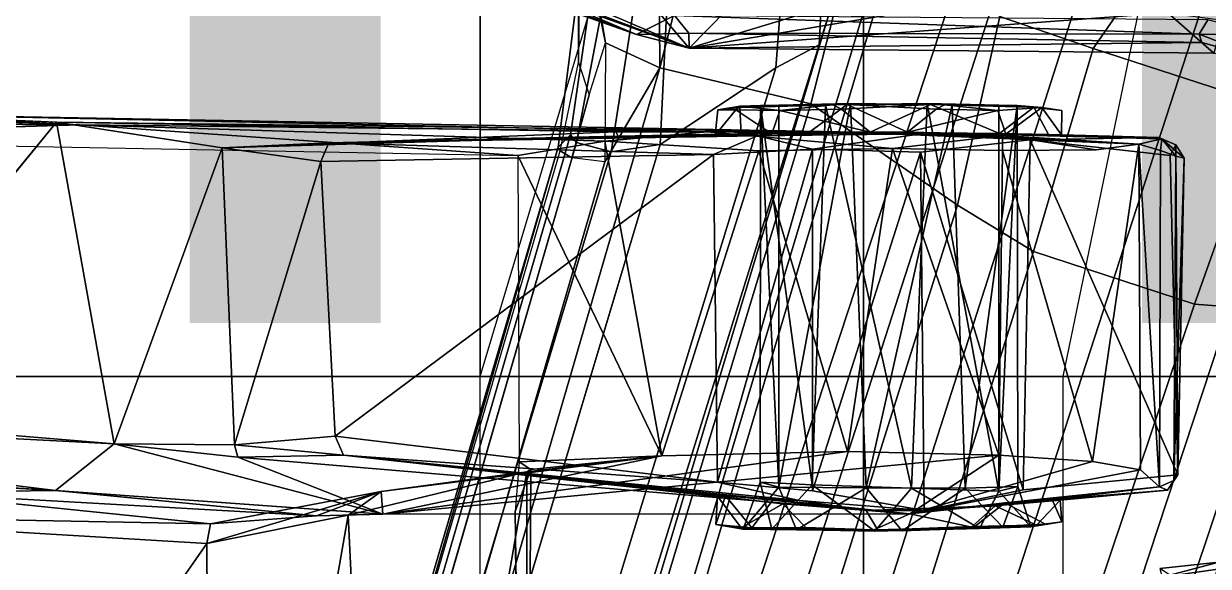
# Model space of a CAD drawing. Header units: inches. Extents: x -15.6 to 12, y -13.7 to 13.7.
# Drawn here: x -2.118 to -0.501, y -2.332 to -1.592 of the extents above; entities that cross this region are included whole.
import ezdxf

# ---------------------------------------------------------------- set-up
doc = ezdxf.new("R2010")
doc.units = ezdxf.units.IN
doc.header["$MEASUREMENT"] = 0
for name, color, linetype in [('SEAT-BASE', 5, 'Continuous'), ('SEAT-CHASSIS', 5, 'Continuous'), ('SEAT-FABRIC', 5, 'Continuous'), ('SEAT-FRAME', 5, 'Continuous'), ('SEAT-OTHER', 7, 'Continuous')]:
    doc.layers.add(name, color=color, linetype=linetype)
doc.styles.get("Standard").update_dxf_attribs({"font": 'arial.ttf'})

msp = doc.modelspace()

# ---------------------------------------------------------------- linework, layer by layer
at = {"layer": 'SEAT-BASE'}
for points in [[(-0.6744, -1.1905, 4.1832), (-4.0382, -11.6139, 3.1616), (-4.1668, -11.6385, 3.2423), (-0.719, -1.1512, 4.3018)], [(-0.9319, -1.4933, 5.6622), (-0.719, -1.1512, 4.3018), (-4.1668, -11.6385, 3.2423), (-3.3384, -9.5727, 3.9879)], [(-0.6581, -1.6256, 6.7516), (-0.4186, -1.2801, 6.8397), (-0.6725, -1.1665, 6.8397), (-0.7854, -1.5817, 6.7366)], [(-0.6744, -1.1905, 4.1832), (-0.5847, -1.2614, 4.119), (-3.9113, -11.6394, 3.1096), (-4.0382, -11.6139, 3.1616)], [(-1.3873, -1.247, 6.4886), (-1.4039, -1.2555, 6.449), (-1.3587, -1.4464, 6.4353), (-1.3237, -1.6176, 6.4607)], [(-1.3873, -1.247, 6.4886), (-1.3237, -1.6176, 6.4607), (-1.2495, -1.6518, 6.5161), (-1.2525, -1.2546, 6.5979)], [(-1.1641, -1.318, 6.6391), (-1.2525, -1.2546, 6.5979), (-1.2495, -1.6518, 6.5161)], [(-0.4265, -1.3128, 4.119), (-3.7957, -11.6821, 3.0957), (-3.9113, -11.6394, 3.1096), (-0.5847, -1.2614, 4.119)], [(-0.4186, -1.2801, 6.8397), (-0.6581, -1.6256, 6.7516), (-0.423, -1.702, 6.7516), (-0.4186, -1.2801, 6.8397)], [(-1.0179, -1.3573, 6.1793), (-1.0184, -1.3041, 6.06), (-1.0187, -1.578, 6.004), (-1.032, -1.6207, 6.1381)], [(-0.2684, -1.3642, 4.119), (-3.6772, -11.7154, 3.1096), (-3.7957, -11.6821, 3.0957), (-0.4265, -1.3128, 4.119)], [(-1.1641, -1.318, 6.6391), (-1.2495, -1.6518, 6.5161), (-1.0437, -1.701, 6.6264), (-0.9812, -1.457, 6.7006)], [(-0.095, -1.3539, 4.3018), (-3.47, -11.8649, 3.2423), (-3.5595, -11.7694, 3.1616), (-0.1542, -1.3595, 4.1832)], [(-0.095, -1.3539, 4.3018), (-0.1239, -1.7559, 5.6622), (-2.9258, -9.7068, 3.9879), (-3.47, -11.8649, 3.2423)], [(-1.3608, -1.5386, 6.3341), (-1.3608, -1.6445, 6.3943), (-1.3587, -1.4464, 6.4353), (-1.3807, -1.3496, 6.3617)], [(-1.0179, -1.3573, 6.1793), (-1.032, -1.6207, 6.1381), (-1.0913, -1.6518, 6.156), (-1.0736, -1.4185, 6.2079)], [(-0.2684, -1.3642, 4.119), (-0.1542, -1.3595, 4.1832), (-3.5595, -11.7694, 3.1616), (-3.6772, -11.7154, 3.1096)], [(-1.0736, -1.4185, 6.2079), (-1.0913, -1.6518, 6.156), (-1.2492, -1.7567, 6.1669), (-1.2395, -1.5603, 6.2066)], [(-1.3587, -1.4464, 6.4353), (-1.3608, -1.6445, 6.3943), (-1.3459, -1.6887, 6.4283), (-1.3237, -1.6176, 6.4607)], [(-0.7854, -1.5817, 6.7366), (-0.9812, -1.457, 6.7006), (-1.0437, -1.701, 6.6264), (-0.8432, -1.8393, 6.6746)], [(-0.9319, -1.4933, 5.6622), (-3.3384, -9.5727, 3.9879), (-3.3783, -9.5833, 4.1787), (-0.9734, -1.5819, 5.8711)], [(-1.3217, -1.5343, 6.2577), (-1.3634, -1.7538, 6.2369), (-1.3716, -1.7435, 6.26), (-1.3455, -1.5654, 6.2874)], [(-1.316, -1.7665, 6.1859), (-1.3634, -1.7538, 6.2369), (-1.3217, -1.5343, 6.2577), (-1.2839, -1.5604, 6.2224)], [(-1.3608, -1.5386, 6.3341), (-1.3883, -1.7602, 6.3093), (-1.3855, -1.7651, 6.3529), (-1.3608, -1.6445, 6.3943)], [(-1.3716, -1.7435, 6.26), (-1.3883, -1.7602, 6.3093), (-1.3608, -1.5386, 6.3341), (-1.3455, -1.5654, 6.2874)], [(-1.2492, -1.7567, 6.1669), (-1.316, -1.7665, 6.1859), (-1.2839, -1.5604, 6.2224), (-1.2395, -1.5603, 6.2066)], [(-1.0187, -1.578, 6.004), (-3.4299, -9.5829, 4.297), (-3.4972, -9.548, 4.4046), (-1.032, -1.6207, 6.1381)], [(-1.0187, -1.578, 6.004), (-0.9734, -1.5819, 5.8711), (-3.3783, -9.5833, 4.1787), (-3.4299, -9.5829, 4.297)], [(-0.7854, -1.5817, 6.7366), (-0.8432, -1.8393, 6.6746), (-0.7398, -1.9027, 6.6862), (-0.6581, -1.6256, 6.7516)], [(-1.032, -1.6207, 6.1381), (-3.1003, -8.2717, 4.6837), (-3.1559, -8.3768, 4.7054), (-1.0913, -1.6518, 6.156)], [(-1.3697, -1.7747, 6.3972), (-1.3459, -1.6887, 6.4283), (-1.3237, -1.6176, 6.4607), (-1.3248, -1.7804, 6.4477)], [(-1.2495, -1.6518, 6.5161), (-1.3237, -1.6176, 6.4607), (-1.3237, -1.6176, 6.4607), (-1.3248, -1.7804, 6.4477)], [(-0.423, -1.702, 6.7516), (-0.6581, -1.6256, 6.7516), (-0.7398, -1.9027, 6.6862), (-0.5199, -1.9742, 6.6862)], [(-1.3697, -1.7747, 6.3972), (-1.3855, -1.7651, 6.3529), (-1.3608, -1.6445, 6.3943), (-1.3459, -1.6887, 6.4283)], [(-1.2495, -1.6518, 6.5161), (-4.324, -12.2313, 4.2077), (-4.3746, -12.7122, 4.1389), (-1.0437, -1.701, 6.6264)], [(-1.2495, -1.6518, 6.5161), (-1.3248, -1.7804, 6.4477), (-3.8678, -10.5115, 4.5256), (-4.324, -12.2313, 4.2077)], [(-1.2492, -1.7567, 6.1669), (-1.0913, -1.6518, 6.156), (-3.1559, -8.3768, 4.7054), (-3.3759, -8.8451, 4.6181)], [(-0.8432, -1.8393, 6.6746), (-1.0437, -1.701, 6.6264), (-4.3746, -12.7122, 4.1389), (-4.2654, -12.7109, 4.1776)], [(-0.423, -1.702, 6.7516), (-0.5199, -1.9742, 6.6862), (-0.399, -1.9836, 6.6746), (-0.2943, -1.7412, 6.7366)], [(-1.3634, -1.7538, 6.2369), (-2.1163, -4.3524, 5.6397), (-1.9862, -3.8565, 5.78), (-1.3716, -1.7435, 6.26)], [(-1.3716, -1.7435, 6.26), (-1.9862, -3.8565, 5.78), (-1.7149, -2.8952, 6.0373), (-1.3883, -1.7602, 6.3093)], [(-3.47, -8.8482, 4.7721), (-3.6648, -9.5971, 4.6557), (-1.3855, -1.7651, 6.3529), (-1.3883, -1.7602, 6.3093)], [(-3.47, -8.8482, 4.7721), (-1.3883, -1.7602, 6.3093), (-1.7149, -2.8952, 6.0373), (-3.5024, -8.957, 4.6757)], [(-0.1423, -1.8519, 5.8711), (-2.8999, -9.7388, 4.1787), (-2.9258, -9.7068, 3.9879), (-0.1239, -1.7559, 5.6622)], [(-1.2492, -1.7567, 6.1669), (-2.3126, -5.3009, 5.3925), (-2.077, -4.2976, 5.633), (-1.316, -1.7665, 6.1859)], [(-1.3634, -1.7538, 6.2369), (-1.316, -1.7665, 6.1859), (-2.077, -4.2976, 5.633), (-2.1163, -4.3524, 5.6397)], [(-1.3697, -1.7747, 6.3972), (-3.6981, -9.7963, 4.6397), (-3.8678, -10.5115, 4.5256), (-1.3248, -1.7804, 6.4477)], [(-3.6648, -9.5971, 4.6557), (-1.3855, -1.7651, 6.3529), (-1.3697, -1.7747, 6.3972), (-3.6981, -9.7963, 4.6397)], [(-0.7398, -1.9027, 6.6862), (-0.8432, -1.8393, 6.6746), (-4.2654, -12.7109, 4.1776), (-4.1487, -12.7665, 4.1833)], [(-0.1423, -1.8519, 5.8711), (-0.1033, -1.8754, 6.004), (-2.8578, -9.7688, 4.297), (-2.8999, -9.7388, 4.1787)], [(-0.1177, -1.9177, 6.1381), (-2.7829, -9.7801, 4.4046), (-2.8578, -9.7688, 4.297), (-0.1033, -1.8754, 6.004)], [(-4.1476, -12.7669, 4.1833), (-0.5199, -1.9742, 6.6862), (-0.7398, -1.9027, 6.6862), (-4.1487, -12.7665, 4.1833)], [(-0.088, -1.9778, 6.156), (-2.3706, -8.632, 4.7054), (-2.3538, -8.5142, 4.6837), (-0.1177, -1.9177, 6.1381)], [(-4.1476, -12.7669, 4.1833), (-4.0205, -12.7905, 4.1776), (-0.399, -1.9836, 6.6746), (-0.5199, -1.9742, 6.6862)], [(-4.0205, -12.7905, 4.1776), (-3.9329, -12.8557, 4.1389), (-0.1555, -1.9896, 6.6264), (-0.399, -1.9836, 6.6746)], [(-0.088, -1.9778, 6.156), (-0.0219, -2.1555, 6.1669), (-2.4678, -9.1401, 4.6181), (-2.3706, -8.632, 4.7054)], [(-0.1555, -1.9896, 6.6264), (-3.9329, -12.8557, 4.1389), (-3.6912, -12.4369, 4.2077), (0.04, -2.0708, 6.5161)], [(-3.6912, -12.4369, 4.2077), (-3.0494, -10.7774, 4.5256), (0.0253, -2.2191, 6.4477), (0.04, -2.0708, 6.5161)], [(0.0263, -2.2026, 6.1859), (-0.8457, -4.6977, 5.633), (-1.2449, -5.6478, 5.3925), (-0.0219, -2.1555, 6.1669)], [(-0.8462, -4.7651, 5.6397), (-0.8457, -4.6977, 5.633), (0.0263, -2.2026, 6.1859), (0.0721, -2.2202, 6.2369)], [(0.0253, -2.2191, 6.4477), (-3.0494, -10.7774, 4.5256), (-2.7663, -10.099, 4.6397), (0.0649, -2.2409, 6.3972)], [(0.0849, -2.2168, 6.26), (-0.6599, -4.2874, 5.78), (-0.8462, -4.7651, 5.6397), (0.0721, -2.2202, 6.2369)], [(0.0886, -2.2401, 6.3093), (-0.3144, -3.3503, 6.0373), (-0.6599, -4.2874, 5.78), (0.0849, -2.2168, 6.26)], [(0.0834, -2.2423, 6.3529), (0.0649, -2.2409, 6.3972), (-2.7663, -10.099, 4.6397), (-2.6762, -9.9184, 4.6557)], [(0.0886, -2.2401, 6.3093), (0.0834, -2.2423, 6.3529), (-2.6762, -9.9184, 4.6557), (-2.3936, -9.1979, 4.7721)], [(-2.4313, -9.3051, 4.6757), (-0.3144, -3.3503, 6.0373), (0.0886, -2.2401, 6.3093), (-2.3936, -9.1979, 4.7721)]]:
    msp.add_3dface(points, dxfattribs=at)
at = {"layer": 'SEAT-CHASSIS'}
for points in [[(-1.2815, -1.6063, 11.6928), (-1.2296, -1.5805, 11.7249), (-1.6418, -1.4537, 11.6616)], [(-1.2815, -1.6063, 11.6928), (-1.6418, -1.4537, 11.6616), (-1.6207, -1.4865, 11.6365)], [(-1.2815, -1.6063, 11.6928), (-1.6207, -1.4865, 11.6365), (-1.5538, -1.5016, 11.389)], [(-1.2095, -1.625, 11.4041), (-1.5538, -1.5016, 11.389), (-1.4612, -1.5299, 11.3467)], [(-1.5538, -1.5016, 11.389), (-1.2095, -1.625, 11.4041), (-1.2815, -1.6063, 11.6928)], [(-1.2095, -1.625, 11.4041), (-1.4612, -1.5299, 11.3467), (-1.4286, -1.5316, 11.2881)], [(-1.4286, -1.5316, 11.2881), (-1.28, -1.5417, 10.6083), (-1.2095, -1.625, 11.4041)], [(-1.1582, -1.5727, 10.4699), (-1.2095, -1.625, 11.4041), (-1.28, -1.5417, 10.6083)], [(-1.2296, -1.5805, 11.7249), (-1.2815, -1.6063, 11.6928), (-1.2101, -1.6048, 11.7063)], [(-0.5017, -1.5866, 11.654), (-1.2296, -1.5805, 11.7249), (-0.5134, -1.6058, 11.6399)], [(-1.2101, -1.6048, 11.7063), (-0.5134, -1.6058, 11.6399), (-1.2296, -1.5805, 11.7249)], [(-0.5562, -1.5767, 10.5193), (-1.2095, -1.625, 11.4041), (-0.8744, -1.5693, 10.4027)], [(-0.8744, -1.5693, 10.4027), (-1.2095, -1.625, 11.4041), (-1.0292, -1.5703, 10.41)], [(-1.0292, -1.5703, 10.41), (-1.2095, -1.625, 11.4041), (-1.1582, -1.5727, 10.4699)], [(-0.4933, -1.6319, 11.4497), (-1.2095, -1.625, 11.4041), (-0.5562, -1.5767, 10.5193)], [(-0.4933, -1.6319, 11.4497), (-0.5562, -1.5767, 10.5193), (-0.4811, -1.5871, 10.5497)], [(-0.4189, -1.6079, 11.6432), (-0.5017, -1.5866, 11.654), (-0.5134, -1.6058, 11.6399)], [(-1.2815, -1.6063, 11.6928), (-1.2095, -1.625, 11.4041), (-1.2101, -1.6048, 11.7063)], [(-0.5099, -1.6175, 11.6193), (-1.2101, -1.6048, 11.7063), (-1.2095, -1.625, 11.4041)], [(-0.5134, -1.6058, 11.6399), (-1.2101, -1.6048, 11.7063), (-0.5099, -1.6175, 11.6193)], [(-0.4189, -1.6079, 11.6432), (-0.5134, -1.6058, 11.6399), (-0.4207, -1.6419, 11.6177)], [(-0.5134, -1.6058, 11.6399), (-0.5099, -1.6175, 11.6193), (-0.4207, -1.6419, 11.6177)], [(-0.5099, -1.6175, 11.6193), (-1.2095, -1.625, 11.4041), (-0.4933, -1.6319, 11.4497)], [(-0.4933, -1.6319, 11.4497), (-0.4207, -1.6419, 11.6177), (-0.5099, -1.6175, 11.6193)], [(-0.5004, -2.3791, 10.541), (-0.567, -2.3351, 11.4107), (-0.4865, -2.3264, 11.4577)], [(-0.567, -2.3351, 11.4107), (-0.564, -2.3467, 11.6219), (-0.4865, -2.3264, 11.4577)], [(-0.4865, -2.3264, 11.4577), (-0.564, -2.3467, 11.6219), (-0.4407, -2.329, 11.6243)], [(-0.4407, -2.329, 11.6243), (-0.564, -2.3467, 11.6219), (-0.5633, -2.3701, 11.653)], [(-0.4269, -2.358, 11.6444), (-0.4407, -2.329, 11.6243), (-0.5633, -2.3701, 11.653)]]:
    msp.add_3dface(points, dxfattribs=at)
at = {"layer": 'SEAT-FABRIC'}
for points in [[(0.1836, -9.0499, 18.896), (0.1836, 9.0499, 18.896), (-0.9719, 9.0132, 18.7946), (-0.9719, -9.0132, 18.7946)], [(-2.3193, -8.8534, 18.6786), (-0.9719, -9.0132, 18.7946), (-0.9719, 9.0132, 18.7946), (-2.3193, 8.8534, 18.6786)]]:
    msp.add_3dface(points, dxfattribs=at)
at = {"layer": 'SEAT-FRAME'}
for points in [[(-1.4949, -2.073, 14.56), (-1.4952, -1.0366, 14.585), (-2.2875, -1.0366, 14.4867), (-2.2873, -2.073, 14.4623)], [(-1.4949, -2.073, 14.56), (-1.2147, -1.1383, 14.6116), (-1.3121, -1.1192, 14.6025), (-1.4952, -1.0366, 14.585)], [(-0.5063, -1.1383, 14.6681), (-0.6998, -2.073, 14.631), (-1.4949, -2.073, 14.56), (-1.2147, -1.1383, 14.6116)], [(0.0974, -2.073, 14.6754), (0.2034, -1.1383, 14.7033), (-0.5063, -1.1383, 14.6681), (-0.6998, -2.073, 14.631)], [(-2.6743, -1.7089, 12.1189), (-2.6668, -1.7259, 12.144), (-2.0419, -1.7298, 12.024)], [(-2.3413, -1.7146, 11.2122), (-2.6743, -1.7089, 12.1189), (-2.0419, -1.7298, 12.024)], [(-1.0968, -1.7422, 10.6075), (-1.174, -1.7436, 10.7357), (-1.1459, -1.7091, 10.6719)], [(-1.174, -1.7436, 10.7357), (-1.1707, -1.7093, 10.7481), (-1.1459, -1.7091, 10.6719)], [(-1.1707, -1.7093, 10.7481), (-1.1122, -1.7035, 10.743), (-1.1399, -1.7043, 10.6878)], [(-1.1707, -1.7093, 10.7481), (-1.1399, -1.7043, 10.6878), (-1.1459, -1.7091, 10.6719)], [(-1.0857, -1.71, 10.5967), (-1.1459, -1.7091, 10.6719), (-1.1399, -1.7043, 10.6878)], [(-1.0968, -1.7422, 10.6075), (-1.1459, -1.7091, 10.6719), (-1.0857, -1.71, 10.5967)], [(-0.9938, -1.7019, 11.0111), (-1.0872, -1.703, 10.8741), (-1.1406, -1.7061, 10.9067)], [(-1.0234, -1.7024, 10.6261), (-1.0136, -1.7023, 10.5718), (-1.1399, -1.7043, 10.6878)], [(-1.0857, -1.71, 10.5967), (-1.1399, -1.7043, 10.6878), (-1.0136, -1.7023, 10.5718)], [(-1.1122, -1.7035, 10.743), (-1.0234, -1.7024, 10.6261), (-1.1399, -1.7043, 10.6878)], [(-1.1129, -2.2173, 10.7503), (-1.0416, -2.221, 10.6353), (-1.1122, -1.7035, 10.743)], [(-1.1129, -2.2173, 10.7503), (-1.1122, -1.7035, 10.743), (-1.0871, -2.2243, 10.8824)], [(-1.0234, -1.7024, 10.6261), (-1.1122, -1.7035, 10.743), (-1.0416, -2.221, 10.6353)], [(-1.0871, -2.2243, 10.8824), (-1.1122, -1.7035, 10.743), (-1.0872, -1.703, 10.8741)], [(-1.0857, -1.71, 10.5967), (-0.9626, -1.7398, 10.5405), (-1.0968, -1.7422, 10.6075)], [(-1.0872, -1.703, 10.8741), (-0.9895, -1.7007, 10.9515), (-1.0871, -2.2243, 10.8824)], [(-0.9895, -1.7007, 10.9515), (-1.0872, -1.703, 10.8741), (-0.9938, -1.7019, 11.0111)], [(-0.9895, -1.7007, 10.9515), (-0.9679, -2.2248, 10.959), (-1.0871, -2.2243, 10.8824)], [(-1.0857, -1.71, 10.5967), (-1.0136, -1.7023, 10.5718), (-1.0017, -1.7085, 10.5542)], [(-0.9626, -1.7398, 10.5405), (-1.0857, -1.71, 10.5967), (-1.0017, -1.7085, 10.5542)], [(-1.0467, -1.7408, 10.9907), (-0.9114, -1.7399, 11.0225), (-0.9938, -1.7019, 11.0111)], [(-0.9062, -2.2253, 10.6039), (-1.0234, -1.7024, 10.6261), (-1.0416, -2.221, 10.6353)], [(-0.8846, -1.7007, 10.6114), (-1.0234, -1.7024, 10.6261), (-0.9062, -2.2253, 10.6039)], [(-0.8846, -1.7007, 10.6114), (-1.0136, -1.7023, 10.5718), (-1.0234, -1.7024, 10.6261)], [(-0.8846, -1.7007, 10.6114), (-0.8802, -1.7019, 10.5519), (-1.0136, -1.7023, 10.5718)], [(-1.0017, -1.7085, 10.5542), (-1.0136, -1.7023, 10.5718), (-0.8802, -1.7019, 10.5519)], [(-0.8802, -1.7019, 10.5519), (-0.9626, -1.7398, 10.5405), (-1.0017, -1.7085, 10.5542)], [(-0.9938, -1.7019, 11.0111), (-0.861, -1.7023, 10.9915), (-0.9895, -1.7007, 10.9515)], [(-0.8723, -1.7085, 11.0088), (-0.9938, -1.7019, 11.0111), (-0.9114, -1.7399, 11.0225)], [(-0.8723, -1.7085, 11.0088), (-0.861, -1.7023, 10.9915), (-0.9938, -1.7019, 11.0111)], [(-0.8507, -1.7024, 10.9369), (-0.9679, -2.2248, 10.959), (-0.9895, -1.7007, 10.9515)], [(-0.8507, -1.7024, 10.9369), (-0.9895, -1.7007, 10.9515), (-0.861, -1.7023, 10.9915)], [(-0.9679, -2.2248, 10.959), (-0.8507, -1.7024, 10.9369), (-0.8327, -2.2255, 10.9278)], [(-0.9626, -1.7398, 10.5405), (-0.8802, -1.7019, 10.5519), (-0.7862, -1.7416, 10.5953)], [(-0.9114, -1.7399, 11.0225), (-0.7883, -1.71, 10.9662), (-0.8723, -1.7085, 11.0088)], [(-0.7883, -1.71, 10.9662), (-0.9114, -1.7399, 11.0225), (-0.7772, -1.7423, 10.9555)], [(-0.8846, -1.7007, 10.6114), (-0.9062, -2.2253, 10.6039), (-0.787, -2.2296, 10.6806)], [(-0.8846, -1.7007, 10.6114), (-0.7868, -1.703, 10.6889), (-0.8802, -1.7019, 10.5519)], [(-0.7868, -1.703, 10.6889), (-0.8846, -1.7007, 10.6114), (-0.787, -2.2296, 10.6806)], [(-0.7868, -1.703, 10.6889), (-0.7393, -1.7058, 10.6501), (-0.8802, -1.7019, 10.5519)], [(-0.7862, -1.7416, 10.5953), (-0.8802, -1.7019, 10.5519), (-0.7393, -1.7058, 10.6501)], [(-0.7883, -1.71, 10.9662), (-0.861, -1.7023, 10.9915), (-0.8723, -1.7085, 11.0088)], [(-0.8507, -1.7024, 10.9369), (-0.861, -1.7023, 10.9915), (-0.7284, -1.7061, 10.889)], [(-0.7883, -1.71, 10.9662), (-0.7284, -1.7061, 10.889), (-0.861, -1.7023, 10.9915)], [(-0.8507, -1.7024, 10.9369), (-0.7618, -1.7035, 10.82), (-0.8327, -2.2255, 10.9278)], [(-0.8507, -1.7024, 10.9369), (-0.7284, -1.7061, 10.889), (-0.7618, -1.7035, 10.82)], [(-0.7618, -1.7035, 10.82), (-0.7612, -2.2232, 10.8129), (-0.8327, -2.2255, 10.9278)], [(-0.7772, -1.7423, 10.9555), (-0.7284, -1.7061, 10.889), (-0.7883, -1.71, 10.9662)], [(-0.7868, -1.703, 10.6889), (-0.787, -2.2296, 10.6806), (-0.7618, -1.7035, 10.82)], [(-0.7618, -1.7035, 10.82), (-0.787, -2.2296, 10.6806), (-0.7612, -2.2232, 10.8129)], [(-0.7393, -1.7058, 10.6501), (-0.7868, -1.703, 10.6889), (-0.7618, -1.7035, 10.82)], [(-0.7192, -1.7428, 10.69), (-0.7862, -1.7416, 10.5953), (-0.7393, -1.7058, 10.6501)], [(-0.7772, -1.7423, 10.9555), (-0.7016, -1.7434, 10.8328), (-0.7284, -1.7061, 10.889)], [(-0.7618, -1.7035, 10.82), (-0.701, -1.7101, 10.8081), (-0.7393, -1.7058, 10.6501)], [(-0.701, -1.7101, 10.8081), (-0.7618, -1.7035, 10.82), (-0.7284, -1.7061, 10.889)], [(-0.7016, -1.7434, 10.8328), (-0.701, -1.7101, 10.8081), (-0.7284, -1.7061, 10.889)], [(-2.6612, -1.7488, 12.1502), (-2.0419, -1.7298, 12.024), (-2.6668, -1.7259, 12.144)], [(-2.0419, -1.7298, 12.024), (-2.6612, -1.7488, 12.1502), (-1.4433, -1.7717, 11.9514)], [(-1.9942, -2.1649, 11.1518), (-2.4056, -2.131, 11.2287), (-2.0729, -1.726, 11.1646)], [(-1.0036, -1.7393, 11.1993), (-2.3413, -1.7146, 11.2122), (-1.185, -1.7394, 11.8718)], [(-2.0419, -1.7298, 12.024), (-1.185, -1.7394, 11.8718), (-2.3413, -1.7146, 11.2122)], [(-2.0729, -1.726, 11.1646), (-2.3413, -1.7146, 11.2122), (-1.0036, -1.7393, 11.1993)], [(-2.0729, -1.726, 11.1646), (-1.3096, -1.7393, 11.1739), (-1.8471, -1.7611, 11.0924)], [(-1.9942, -2.1649, 11.1518), (-2.0729, -1.726, 11.1646), (-1.8471, -1.7611, 11.0924)], [(-1.0036, -1.7393, 11.1993), (-1.3096, -1.7393, 11.1739), (-2.0729, -1.726, 11.1646)], [(-2.0419, -1.7298, 12.024), (-1.4433, -1.7717, 11.9514), (-1.3249, -1.752, 11.9259)], [(-2.0419, -1.7298, 12.024), (-1.3249, -1.752, 11.9259), (-1.185, -1.7394, 11.8718)], [(-1.3065, -1.7452, 11.1441), (-1.8471, -1.7611, 11.0924), (-1.3096, -1.7393, 11.1739)], [(-1.8471, -1.7611, 11.0924), (-1.3065, -1.7452, 11.1441), (-1.7015, -1.7544, 11.0127)], [(-1.174, -1.7436, 10.7357), (-1.1163, -1.7446, 10.4498), (-1.7015, -1.7544, 11.0127)], [(-1.1163, -1.7446, 10.4498), (-1.1762, -1.7703, 10.469), (-1.7015, -1.7544, 11.0127)], [(-1.0036, -1.7393, 11.1993), (-1.3065, -1.7452, 11.1441), (-1.3096, -1.7394, 11.1734)], [(-1.0036, -1.7393, 11.1993), (-1.0467, -1.7408, 10.9907), (-1.3065, -1.7452, 11.1441)], [(-1.3065, -1.7452, 11.1441), (-1.0467, -1.7408, 10.9907), (-1.1386, -1.7426, 10.9084)], [(-1.0036, -1.7393, 11.1993), (-1.185, -1.7394, 11.8718), (-0.782, -1.7443, 11.5841)], [(-0.932, -1.7621, 11.7433), (-0.782, -1.7443, 11.5841), (-1.185, -1.7394, 11.8718)], [(-1.0411, -1.7629, 10.4028), (-1.1762, -1.7703, 10.469), (-1.1163, -1.7446, 10.4498)], [(-1.174, -1.7436, 10.7357), (-1.0968, -1.7422, 10.6075), (-1.1163, -1.7446, 10.4498)], [(-1.0968, -1.7422, 10.6075), (-0.9626, -1.7398, 10.5405), (-1.1163, -1.7446, 10.4498)], [(-0.9626, -1.7398, 10.5405), (-0.8927, -1.742, 10.4079), (-1.1163, -1.7446, 10.4498)], [(-1.1163, -1.7446, 10.4498), (-0.8927, -1.742, 10.4079), (-1.0411, -1.7629, 10.4028)], [(-0.9114, -1.7399, 11.0225), (-1.0467, -1.7408, 10.9907), (-1.0036, -1.7393, 11.1993)], [(-0.5957, -1.7561, 11.3002), (-0.9114, -1.7399, 11.0225), (-1.0036, -1.7393, 11.1993)], [(-1.0036, -1.7393, 11.1993), (-0.782, -1.7443, 11.5841), (-0.5957, -1.7561, 11.3002)], [(-0.8927, -1.742, 10.4079), (-0.9626, -1.7398, 10.5405), (-0.7862, -1.7416, 10.5953)], [(-0.782, -1.7647, 11.6089), (-0.782, -1.7443, 11.5841), (-0.932, -1.7621, 11.7433)], [(-0.7772, -1.7423, 10.9555), (-0.9114, -1.7399, 11.0225), (-0.5644, -1.7488, 10.9935)], [(-0.5644, -1.7488, 10.9935), (-0.9114, -1.7399, 11.0225), (-0.5957, -1.7561, 11.3002)], [(-0.7442, -1.7502, 10.4482), (-0.8927, -1.742, 10.4079), (-0.7862, -1.7416, 10.5953)], [(-0.7442, -1.7502, 10.4482), (-0.7862, -1.7416, 10.5953), (-0.5692, -1.7469, 10.5586)], [(-0.5692, -1.7469, 10.5586), (-0.7862, -1.7416, 10.5953), (-0.7192, -1.7428, 10.69)], [(-0.6543, -1.7639, 11.427), (-0.782, -1.7443, 11.5841), (-0.782, -1.7647, 11.6089)], [(-0.6543, -1.7639, 11.427), (-0.5957, -1.7561, 11.3002), (-0.782, -1.7443, 11.5841)], [(-0.7016, -1.7434, 10.8328), (-0.7772, -1.7423, 10.9555), (-0.5644, -1.7488, 10.9935)], [(-0.7016, -1.7434, 10.8328), (-0.5692, -1.7469, 10.5586), (-0.7192, -1.7428, 10.69)], [(-0.5692, -1.7469, 10.5586), (-0.7016, -1.7434, 10.8328), (-0.5644, -1.7488, 10.9935)], [(-1.8304, -2.1662, 11.0831), (-1.9942, -2.1649, 11.1518), (-1.8471, -1.7611, 11.0924)], [(-1.8471, -1.7611, 11.0924), (-1.7015, -1.7544, 11.0127), (-1.7125, -1.7797, 10.9979)], [(-1.8304, -2.1662, 11.0831), (-1.8471, -1.7611, 11.0924), (-1.7125, -1.7797, 10.9979)], [(-1.7015, -1.7544, 11.0127), (-1.1762, -1.7703, 10.469), (-1.7125, -1.7797, 10.9979)], [(-1.2467, -2.1815, 11.9074), (-1.3249, -1.752, 11.9259), (-1.4433, -1.7717, 11.9514)], [(-1.3249, -1.752, 11.9259), (-1.2467, -2.1815, 11.9074), (-1.1147, -1.7653, 11.8583)], [(-1.1147, -1.7653, 11.8583), (-0.9934, -2.1755, 11.7878), (-0.932, -1.7621, 11.7433)], [(-0.9934, -2.1755, 11.7878), (-0.787, -2.1803, 11.6123), (-0.932, -1.7621, 11.7433)], [(-0.787, -2.1803, 11.6123), (-0.782, -1.7647, 11.6089), (-0.932, -1.7621, 11.7433)], [(-0.8941, -1.767, 10.3886), (-0.7442, -1.7502, 10.4482), (-0.7538, -2.2277, 10.4342)], [(-0.7538, -2.2277, 10.4342), (-0.7442, -1.7502, 10.4482), (-0.5427, -2.2072, 10.5537)], [(-0.553, -1.7714, 10.5464), (-0.5427, -2.2072, 10.5537), (-0.7442, -1.7502, 10.4482)], [(-0.6593, -2.189, 11.4372), (-0.5936, -2.2005, 11.3003), (-0.5957, -1.7561, 11.3002)], [(-0.5644, -1.7488, 10.9935), (-0.5957, -1.7561, 11.3002), (-0.5664, -1.7649, 11.0295)], [(-0.5936, -2.2005, 11.3003), (-0.5677, -2.2236, 11.0262), (-0.5957, -1.7561, 11.3002)], [(-0.5677, -2.2236, 11.0262), (-0.5664, -1.7649, 11.0295), (-0.5957, -1.7561, 11.3002)], [(-0.5452, -1.7571, 10.5865), (-0.5692, -1.7469, 10.5586), (-0.5644, -1.7488, 10.9935)], [(-0.5664, -1.7649, 11.0295), (-0.5453, -1.7724, 11.0002), (-0.5644, -1.7488, 10.9935)], [(-0.5644, -1.7488, 10.9935), (-0.534, -1.775, 10.7863), (-0.5452, -1.7571, 10.5865)], [(-0.534, -1.775, 10.7863), (-0.5644, -1.7488, 10.9935), (-0.5453, -1.7724, 11.0002)], [(-0.5452, -1.7571, 10.5865), (-0.5427, -2.2072, 10.5537), (-0.553, -1.7714, 10.5464)], [(-0.5427, -2.2072, 10.5537), (-0.5452, -1.7571, 10.5865), (-0.534, -1.775, 10.7863)], [(-1.7125, -1.7797, 10.9979), (-1.1762, -1.7703, 10.469), (-1.6927, -2.1547, 10.9802)], [(-1.1762, -1.7703, 10.469), (-1.1708, -2.2171, 10.4665), (-1.6927, -2.1547, 10.9802)], [(-1.4416, -2.1893, 11.95), (-1.2467, -2.1815, 11.9074), (-1.4433, -1.7717, 11.9514)], [(-1.2467, -2.1815, 11.9074), (-0.9934, -2.1755, 11.7878), (-1.1147, -1.7653, 11.8583)], [(-1.1762, -1.7703, 10.469), (-1.0411, -1.7629, 10.4028), (-1.1708, -2.2171, 10.4665)], [(-1.1708, -2.2171, 10.4665), (-1.0411, -1.7629, 10.4028), (-1.0414, -2.2291, 10.402)], [(-1.0414, -2.2291, 10.402), (-1.0411, -1.7629, 10.4028), (-0.8941, -1.767, 10.3886)], [(-0.889, -2.2559, 10.3947), (-1.0414, -2.2291, 10.402), (-0.8941, -1.767, 10.3886)], [(-0.7538, -2.2277, 10.4342), (-0.889, -2.2559, 10.3947), (-0.8941, -1.767, 10.3886)], [(-0.787, -2.1803, 11.6123), (-0.6593, -2.189, 11.4372), (-0.782, -1.7647, 11.6089)], [(-0.5453, -1.7724, 11.0002), (-0.5479, -2.2152, 11.0009), (-0.534, -1.775, 10.7863)], [(-0.5479, -2.2152, 11.0009), (-0.5427, -2.2072, 10.5537), (-0.534, -1.775, 10.7863)], [(-1.6927, -2.1547, 10.9802), (-1.8304, -2.1662, 11.0831), (-1.7125, -1.7797, 10.9979)], [(-1.4944, -3.109, 14.5182), (-1.4949, -2.073, 14.56), (-2.2873, -2.073, 14.4623), (-2.2867, -3.109, 14.4216)], [(-0.6998, -2.073, 14.631), (-0.6993, -3.109, 14.5885), (-1.4944, -3.109, 14.5182), (-1.4949, -2.073, 14.56)], [(0.0976, -3.109, 14.6324), (0.0974, -2.073, 14.6754), (-0.6998, -2.073, 14.631), (-0.6993, -3.109, 14.5885)], [(-3.2444, -2.1554, 11.8461), (-3.0322, -2.1114, 11.4067), (-2.0746, -2.2288, 11.5853)], [(-1.9942, -2.1649, 11.1518), (-2.0746, -2.2288, 11.5853), (-3.0322, -2.1114, 11.4067)], [(-1.9942, -2.1649, 11.1518), (-3.0322, -2.1114, 11.4067), (-2.4056, -2.131, 11.2287)], [(-2.0746, -2.2288, 11.5853), (-3.3045, -2.1594, 11.8933), (-3.2444, -2.1554, 11.8461)], [(-2.281, -2.2313, 11.661), (-3.3045, -2.1594, 11.8933), (-2.0746, -2.2288, 11.5853)], [(-1.9942, -2.1649, 11.1518), (-1.6276, -2.2608, 11.5128), (-2.0746, -2.2288, 11.5853)], [(-1.8304, -2.1662, 11.0831), (-1.8256, -2.1832, 11.1108), (-1.9942, -2.1649, 11.1518)], [(-1.9942, -2.1649, 11.1518), (-1.8256, -2.1832, 11.1108), (-1.6276, -2.2608, 11.5128)], [(-1.6927, -2.1547, 10.9802), (-1.6814, -2.1803, 11.0065), (-1.8304, -2.1662, 11.0831)], [(-1.8304, -2.1662, 11.0831), (-1.6814, -2.1803, 11.0065), (-1.8256, -2.1832, 11.1108)], [(-1.6927, -2.1547, 10.9802), (-1.1708, -2.2171, 10.4665), (-1.6814, -2.1803, 11.0065)], [(-1.8256, -2.1832, 11.1108), (-1.6814, -2.1803, 11.0065), (-0.9084, -2.2604, 11.0229)], [(-1.6814, -2.1803, 11.0065), (-1.1601, -2.2357, 10.6972), (-1.1711, -2.2362, 10.8322)], [(-1.0596, -2.2424, 10.4191), (-1.1601, -2.2357, 10.6972), (-1.6814, -2.1803, 11.0065)], [(-1.6814, -2.1803, 11.0065), (-1.0819, -2.2469, 10.9722), (-0.9084, -2.2604, 11.0229)], [(-1.6814, -2.1803, 11.0065), (-1.1711, -2.2362, 10.8322), (-1.0819, -2.2469, 10.9722)], [(-1.1708, -2.2171, 10.4665), (-1.0596, -2.2424, 10.4191), (-1.6814, -2.1803, 11.0065)], [(-1.2467, -2.1815, 11.9074), (-1.6298, -2.2301, 11.7927), (-1.6276, -2.2608, 11.5128)], [(-1.4311, -2.2033, 11.9164), (-1.6298, -2.2301, 11.7927), (-1.2467, -2.1815, 11.9074)], [(-0.9934, -2.1755, 11.7878), (-1.6276, -2.2608, 11.5128), (-0.787, -2.1803, 11.6123)], [(-1.2467, -2.1815, 11.9074), (-1.6276, -2.2608, 11.5128), (-0.9934, -2.1755, 11.7878)], [(-1.6276, -2.2608, 11.5128), (-0.9084, -2.2604, 11.0229), (-0.787, -2.1803, 11.6123)], [(-1.4258, -2.2, 11.9342), (-1.2467, -2.1815, 11.9074), (-1.4416, -2.1893, 11.95)], [(-1.2467, -2.1815, 11.9074), (-1.4258, -2.2, 11.9342), (-1.4311, -2.2033, 11.9164)], [(-0.6593, -2.189, 11.4372), (-0.787, -2.1803, 11.6123), (-0.9084, -2.2604, 11.0229)], [(-1.8256, -2.1832, 11.1108), (-0.9084, -2.2604, 11.0229), (-1.6276, -2.2608, 11.5128)], [(-1.4473, -2.2575, 11.9519), (-1.4258, -2.2, 11.9342), (-1.4416, -2.1893, 11.95)], [(-0.6593, -2.189, 11.4372), (-0.9084, -2.2604, 11.0229), (-0.5936, -2.2005, 11.3003)], [(-1.4311, -2.2033, 11.9164), (-1.6239, -3.3181, 11.8196), (-1.6752, -2.2621, 11.7807)], [(-1.6752, -2.2621, 11.7807), (-1.6298, -2.2301, 11.7927), (-1.4311, -2.2033, 11.9164)], [(-1.6239, -3.3181, 11.8196), (-1.4311, -2.2033, 11.9164), (-1.4324, -3.3084, 11.9291)], [(-1.4258, -2.2, 11.9342), (-1.4473, -2.2575, 11.9519), (-1.4324, -3.3084, 11.9291)], [(-1.4311, -2.2033, 11.9164), (-1.4258, -2.2, 11.9342), (-1.4324, -3.3084, 11.9291)], [(-0.5936, -2.2005, 11.3003), (-0.9084, -2.2604, 11.0229), (-0.5677, -2.2236, 11.0262)], [(-0.5479, -2.2152, 11.0009), (-0.5568, -2.2282, 10.5596), (-0.5427, -2.2072, 10.5537)], [(-2.281, -2.2313, 11.661), (-2.0746, -2.2288, 11.5853), (-1.7184, -2.2631, 11.553)], [(-1.7184, -2.2631, 11.553), (-2.0746, -2.2288, 11.5853), (-1.6284, -2.2608, 11.513)], [(-1.6298, -2.2301, 11.7927), (-1.8679, -2.3011, 11.619), (-1.8631, -2.2743, 11.6008)], [(-1.8679, -2.3011, 11.619), (-1.6298, -2.2301, 11.7927), (-1.6752, -2.2621, 11.7807)], [(-1.7184, -2.2631, 11.553), (-1.6298, -2.2301, 11.7927), (-1.8631, -2.2743, 11.6008)], [(-1.6298, -2.2301, 11.7927), (-1.7184, -2.2631, 11.553), (-1.6276, -2.2608, 11.5128)], [(-1.1358, -2.2812, 10.81), (-1.1129, -2.2173, 10.7503), (-1.0871, -2.2243, 10.8824)], [(-1.1358, -2.2812, 10.81), (-1.0968, -2.2814, 10.6593), (-1.1129, -2.2173, 10.7503)], [(-1.0871, -2.2243, 10.8824), (-1.0632, -2.2825, 10.9372), (-1.1358, -2.2812, 10.81)], [(-1.0968, -2.2814, 10.6593), (-1.0416, -2.221, 10.6353), (-1.1129, -2.2173, 10.7503)], [(-1.0968, -2.2814, 10.6593), (-0.9562, -2.2843, 10.5817), (-1.0416, -2.221, 10.6353)], [(-1.0871, -2.2243, 10.8824), (-0.9679, -2.2248, 10.959), (-1.0632, -2.2825, 10.9372)], [(-1.0632, -2.2825, 10.9372), (-0.9679, -2.2248, 10.959), (-0.9189, -2.2837, 10.9803)], [(-1.0416, -2.221, 10.6353), (-0.9562, -2.2843, 10.5817), (-0.9062, -2.2253, 10.6039)], [(-0.9189, -2.2837, 10.9803), (-0.9679, -2.2248, 10.959), (-0.8327, -2.2255, 10.9278)], [(-0.9562, -2.2843, 10.5817), (-0.8134, -2.2807, 10.6275), (-0.9062, -2.2253, 10.6039)], [(-0.8327, -2.2255, 10.9278), (-0.7813, -2.2785, 10.9015), (-0.9189, -2.2837, 10.9803)], [(-0.7787, -2.2455, 10.9568), (-0.5677, -2.2236, 11.0262), (-0.9084, -2.2604, 11.0229)], [(-0.787, -2.2296, 10.6806), (-0.9062, -2.2253, 10.6039), (-0.8134, -2.2807, 10.6275)], [(-0.5568, -2.2282, 10.5596), (-0.7919, -2.2496, 10.5909), (-0.889, -2.2559, 10.3947)], [(-0.8327, -2.2255, 10.9278), (-0.7612, -2.2232, 10.8129), (-0.7813, -2.2785, 10.9015)], [(-0.787, -2.2296, 10.6806), (-0.8134, -2.2807, 10.6275), (-0.7434, -2.278, 10.7534)], [(-0.7031, -2.242, 10.73), (-0.7919, -2.2496, 10.5909), (-0.5568, -2.2282, 10.5596)], [(-0.7434, -2.278, 10.7534), (-0.7612, -2.2232, 10.8129), (-0.787, -2.2296, 10.6806)], [(-0.7813, -2.2785, 10.9015), (-0.7612, -2.2232, 10.8129), (-0.7434, -2.278, 10.7534)], [(-0.5677, -2.2236, 11.0262), (-0.7787, -2.2455, 10.9568), (-0.714, -2.2407, 10.8658)], [(-0.714, -2.2407, 10.8658), (-0.5568, -2.2282, 10.5596), (-0.5677, -2.2236, 11.0262)], [(-0.714, -2.2407, 10.8658), (-0.7031, -2.242, 10.73), (-0.5568, -2.2282, 10.5596)], [(-0.5479, -2.2152, 11.0009), (-0.5677, -2.2236, 11.0262), (-0.5568, -2.2282, 10.5596)], [(-1.8631, -2.2743, 11.6008), (-2.5295, -2.2612, 11.7419), (-2.281, -2.2313, 11.661)], [(-2.281, -2.2313, 11.661), (-1.7184, -2.2631, 11.553), (-1.8631, -2.2743, 11.6008)], [(-1.1711, -2.2362, 10.8322), (-1.1601, -2.2357, 10.6972), (-1.173, -2.2752, 10.8106)], [(-1.1601, -2.2357, 10.6972), (-1.1242, -2.2794, 10.6339), (-1.173, -2.2752, 10.8106)], [(-1.1711, -2.2362, 10.8322), (-1.173, -2.2752, 10.8106), (-1.1385, -2.2794, 10.9049)], [(-1.1385, -2.2794, 10.9049), (-1.0819, -2.2469, 10.9722), (-1.1711, -2.2362, 10.8322)], [(-1.1242, -2.2794, 10.6339), (-1.1601, -2.2357, 10.6972), (-1.0953, -2.2417, 10.6062)], [(-1.1601, -2.2357, 10.6972), (-1.0596, -2.2424, 10.4191), (-1.0953, -2.2417, 10.6062)], [(-1.0819, -2.2469, 10.9722), (-1.1385, -2.2794, 10.9049), (-1.0506, -2.2793, 10.9895)], [(-1.0953, -2.2417, 10.6062), (-1.0596, -2.2424, 10.4191), (-0.9682, -2.256, 10.5415)], [(-0.889, -2.2559, 10.3947), (-0.9682, -2.256, 10.5415), (-1.0596, -2.2424, 10.4191)], [(-0.7787, -2.2455, 10.9568), (-0.9084, -2.2604, 11.0229), (-0.8216, -2.2789, 10.9887)], [(-0.7787, -2.2455, 10.9568), (-0.8216, -2.2789, 10.9887), (-0.7232, -2.2747, 10.8773)], [(-0.7919, -2.2496, 10.5909), (-0.7031, -2.242, 10.73), (-0.7354, -2.2761, 10.6582)], [(-0.701, -2.2712, 10.7525), (-0.7354, -2.2761, 10.6582), (-0.7031, -2.242, 10.73)], [(-0.714, -2.2407, 10.8658), (-0.701, -2.2712, 10.7525), (-0.7031, -2.242, 10.73)], [(-2.5295, -2.2612, 11.7419), (-1.8679, -2.3011, 11.619), (-2.5945, -3.3445, 11.7625)], [(-1.8679, -2.3011, 11.619), (-2.5295, -2.2612, 11.7419), (-1.8631, -2.2743, 11.6008)], [(-1.8679, -2.3011, 11.619), (-1.6752, -2.2621, 11.7807), (-1.8621, -3.3329, 11.6233)], [(-1.8621, -3.3329, 11.6233), (-1.6752, -2.2621, 11.7807), (-1.6239, -3.3181, 11.8196)], [(-1.4434, -3.2997, 11.9494), (-1.4324, -3.3084, 11.9291), (-1.4473, -2.2575, 11.9519)], [(-0.7919, -2.2496, 10.5909), (-0.9682, -2.256, 10.5415), (-0.889, -2.2559, 10.3947)], [(-0.9577, -2.2822, 11.0141), (-0.8216, -2.2789, 10.9887), (-0.9084, -2.2604, 11.0229)], [(-0.7354, -2.2761, 10.6582), (-0.8234, -2.2777, 10.5735), (-0.7919, -2.2496, 10.5909)], [(-1.1358, -2.2812, 10.81), (-1.173, -2.2752, 10.8106), (-1.1242, -2.2794, 10.6339)], [(-1.173, -2.2752, 10.8106), (-1.1358, -2.2812, 10.81), (-1.1385, -2.2794, 10.9049)], [(-1.0632, -2.2825, 10.9372), (-1.1385, -2.2794, 10.9049), (-1.1358, -2.2812, 10.81)], [(-1.1242, -2.2794, 10.6339), (-1.0968, -2.2814, 10.6593), (-1.1358, -2.2812, 10.81)], [(-1.0968, -2.2814, 10.6593), (-1.1242, -2.2794, 10.6339), (-0.9523, -2.2827, 10.5458)], [(-0.8134, -2.2807, 10.6275), (-0.9562, -2.2843, 10.5817), (-0.8234, -2.2777, 10.5735)], [(-0.8234, -2.2777, 10.5735), (-0.9562, -2.2843, 10.5817), (-0.9523, -2.2827, 10.5458)], [(-0.8216, -2.2789, 10.9887), (-0.9189, -2.2837, 10.9803), (-0.7813, -2.2785, 10.9015)], [(-0.8134, -2.2807, 10.6275), (-0.8234, -2.2777, 10.5735), (-0.7354, -2.2761, 10.6582)], [(-0.7813, -2.2785, 10.9015), (-0.7232, -2.2747, 10.8773), (-0.8216, -2.2789, 10.9887)], [(-0.7434, -2.278, 10.7534), (-0.8134, -2.2807, 10.6275), (-0.7354, -2.2761, 10.6582)], [(-0.7232, -2.2747, 10.8773), (-0.7813, -2.2785, 10.9015), (-0.7434, -2.278, 10.7534)], [(-0.701, -2.2712, 10.7525), (-0.7434, -2.278, 10.7534), (-0.7354, -2.2761, 10.6582)], [(-0.7232, -2.2747, 10.8773), (-0.7434, -2.278, 10.7534), (-0.701, -2.2712, 10.7525)], [(-0.9562, -2.2843, 10.5817), (-1.0968, -2.2814, 10.6593), (-0.9523, -2.2827, 10.5458)], [(-2.5945, -3.3445, 11.7625), (-1.8679, -2.3011, 11.619), (-1.8621, -3.3329, 11.6233)]]:
    msp.add_3dface(points, dxfattribs=at)
for points, invisible_edges in [([(-1.174, -1.7436, 10.7357), (-1.1386, -1.7426, 10.9084), (-1.1406, -1.7061, 10.9067)], 12), ([(-1.174, -1.7436, 10.7357), (-1.1406, -1.7061, 10.9067), (-1.1707, -1.7093, 10.7481)], 1), ([(-1.1122, -1.7035, 10.743), (-1.1707, -1.7093, 10.7481), (-1.1406, -1.7061, 10.9067)], 12), ([(-1.0467, -1.7408, 10.9907), (-0.9938, -1.7019, 11.0111), (-1.1406, -1.7061, 10.9067)], 12), ([(-1.1122, -1.7035, 10.743), (-1.1406, -1.7061, 10.9067), (-1.0872, -1.703, 10.8741)], 1), ([(-1.0467, -1.7408, 10.9907), (-1.1406, -1.7061, 10.9067), (-1.1386, -1.7426, 10.9084)], 1), ([(-0.701, -1.7101, 10.8081), (-0.7192, -1.7428, 10.69), (-0.7393, -1.7058, 10.6501)], 1), ([(-0.7192, -1.7428, 10.69), (-0.701, -1.7101, 10.8081), (-0.7016, -1.7434, 10.8328)], 1), ([(-2.0729, -1.726, 11.1646), (-2.4056, -2.131, 11.2287), (-2.3413, -1.7146, 11.2122)], 2), ([(-1.7015, -1.7544, 11.0127), (-1.1386, -1.7426, 10.9084), (-1.174, -1.7436, 10.7357)], 1), ([(-1.1386, -1.7426, 10.9084), (-1.7015, -1.7544, 11.0127), (-1.3065, -1.7452, 11.1441)], 1), ([(-1.185, -1.7394, 11.8718), (-1.3249, -1.752, 11.9259), (-1.1147, -1.7653, 11.8583)], 12), ([(-0.932, -1.7621, 11.7433), (-1.185, -1.7394, 11.8718), (-1.1147, -1.7653, 11.8583)], 2), ([(-0.8927, -1.742, 10.4079), (-0.8941, -1.767, 10.3886), (-1.0411, -1.7629, 10.4028)], 1), ([(-0.8941, -1.767, 10.3886), (-0.8927, -1.742, 10.4079), (-0.7442, -1.7502, 10.4482)], 1), ([(-0.7442, -1.7502, 10.4482), (-0.5692, -1.7469, 10.5586), (-0.553, -1.7714, 10.5464)], 2), ([(-0.6543, -1.7639, 11.427), (-0.6593, -2.189, 11.4372), (-0.5957, -1.7561, 11.3002)], 1), ([(-0.5692, -1.7469, 10.5586), (-0.5452, -1.7571, 10.5865), (-0.553, -1.7714, 10.5464)], 12), ([(-0.6593, -2.189, 11.4372), (-0.6543, -1.7639, 11.427), (-0.782, -1.7647, 11.6089)], 1), ([(-0.5664, -1.7649, 11.0295), (-0.5677, -2.2236, 11.0262), (-0.5453, -1.7724, 11.0002)], 2), ([(-0.5677, -2.2236, 11.0262), (-0.5479, -2.2152, 11.0009), (-0.5453, -1.7724, 11.0002)], 12), ([(-0.5427, -2.2072, 10.5537), (-0.5568, -2.2282, 10.5596), (-0.7538, -2.2277, 10.4342)], 2), ([(-1.0596, -2.2424, 10.4191), (-1.1708, -2.2171, 10.4665), (-1.0414, -2.2291, 10.402)], 12), ([(-0.889, -2.2559, 10.3947), (-1.0596, -2.2424, 10.4191), (-1.0414, -2.2291, 10.402)], 2), ([(-0.889, -2.2559, 10.3947), (-0.7538, -2.2277, 10.4342), (-0.5568, -2.2282, 10.5596)], 2), ([(-1.0953, -2.2417, 10.6062), (-0.9682, -2.256, 10.5415), (-1.1242, -2.2794, 10.6339)], 2), ([(-1.0506, -2.2793, 10.9895), (-0.9084, -2.2604, 11.0229), (-1.0819, -2.2469, 10.9722)], 1), ([(-0.714, -2.2407, 10.8658), (-0.7787, -2.2455, 10.9568), (-0.7232, -2.2747, 10.8773)], 12), ([(-0.7232, -2.2747, 10.8773), (-0.701, -2.2712, 10.7525), (-0.714, -2.2407, 10.8658)], 12), ([(-0.9523, -2.2827, 10.5458), (-1.1242, -2.2794, 10.6339), (-0.9682, -2.256, 10.5415)], 2), ([(-0.9084, -2.2604, 11.0229), (-1.0506, -2.2793, 10.9895), (-0.9577, -2.2822, 11.0141)], 1), ([(-0.7919, -2.2496, 10.5909), (-0.8234, -2.2777, 10.5735), (-0.9682, -2.256, 10.5415)], 2), ([(-0.8234, -2.2777, 10.5735), (-0.9523, -2.2827, 10.5458), (-0.9682, -2.256, 10.5415)], 12), ([(-1.0632, -2.2825, 10.9372), (-1.0506, -2.2793, 10.9895), (-1.1385, -2.2794, 10.9049)], 1), ([(-1.0632, -2.2825, 10.9372), (-0.9189, -2.2837, 10.9803), (-1.0506, -2.2793, 10.9895)], 12), ([(-0.9577, -2.2822, 11.0141), (-1.0506, -2.2793, 10.9895), (-0.9189, -2.2837, 10.9803)], 12), ([(-0.8216, -2.2789, 10.9887), (-0.9577, -2.2822, 11.0141), (-0.9189, -2.2837, 10.9803)], 2)]:
    msp.add_3dface(points, dxfattribs=dict(at, invisible_edges=invisible_edges))

# ---------------------------------------------------------------- texts
at = {"layer": 'SEAT-OTHER'}
msp.add_attdef('OTHER', (-6, -2), '', height=2, dxfattribs=at)

doc.saveas('drawing.dxf')
